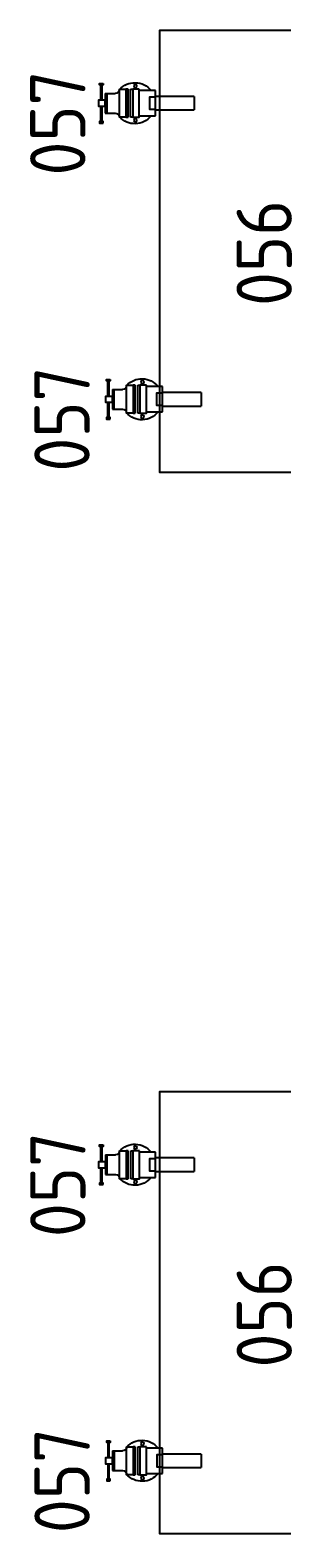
# Model space of a CAD drawing. Header units: millimetres. Extents: x 18768 to 1484868, y -11027 to 520152.
# Drawn here: x 1378164 to 1379301, y 250860 to 257660 of the extents above; entities that cross this region are included whole.
import ezdxf
from ezdxf.enums import TextEntityAlignment as Align

# ---------------------------------------------------------------- set-up
doc = ezdxf.new("R2010")
doc.units = ezdxf.units.MM
doc.layers.add('L025-TEXTO', color=7, linetype='Continuous')
doc.layers.add('L035-ARRANJO-EXISTENTE', color=180, linetype='Continuous')
doc.styles.add('ISO-CP--25', font='isocp.shx', dxfattribs={"height": 250})

# ---------------------------------------------------------------- blocks, each defined once
blk = doc.blocks.new('BL_SENAI_id9310100290')
at = {"layer": 'L035-ARRANJO-EXISTENTE', "color": 0}
for p, q in [((-340.2, 112.3), (-340.2, 226.9)), ((-340.2, 226.9), (-271.9, 226.9)), ((-228.5, 233.1), (-238.2, 233.1)), ((-238.2, 219.4), (-238.2, 106.1)), ((-228.5, 106.1), (-228.5, 233.1)), ((-217.2, 106.1), (-217.2, 233.1)), ((-217.2, 233.1), (-207.4, 233.1)), ((-207.4, 219.4), (-207.4, 106.1)), ((-113.8, 214.1), (-159.2, 214.1)), ((-121.2, 214.1), (-121.2, 125)), ((-113.8, 214.1), (-113.8, 125)), ((-515.2, 200.2), (-515.2, 138.9)), ((-515.2, 200.2), (-340.2, 200.2)), ((-340.2, 138.9), (-515.2, 138.9)), ((-178.1, 144.2), (-178.1, 194.9)), ((-271.9, 112.3), (-340.2, 112.3)), ((-238.2, 106.1), (-228.5, 106.1)), ((-207.4, 106.1), (-217.2, 106.1)), ((-113.8, 125), (-159.2, 125))]:
    blk.add_line(p, q, dxfattribs=at)
for points in [[(-267.5, 233.1), (-238.2, 233.1), (-238.2, 106.1), (-267.5, 106.1)], [(-178.1, 233.1), (-207.4, 233.1), (-207.4, 106.1), (-178.1, 106.1)], [(-103.8, 259.2), (-103.8, 252.4), (-88.1, 252.4), (-88.1, 259.2)], [(-340.2, 142.5), (-340.2, 196.6), (-314, 196.6), (-314, 142.5)], [(-113.8, 156.2), (-113.8, 182.6), (-82.7, 182.6), (-82.7, 156.2)], [(-103.8, 79.5), (-103.8, 86.4), (-88.1, 86.4), (-88.1, 79.5)]]:
    blk.add_lwpolyline(points, close=True, dxfattribs=at)
for points in [[(-99.4, 182.6), (-99.4, 252.4), (-92.5, 252.4), (-92.5, 182.6)], [(-92.5, 156.2), (-92.5, 86.4), (-99.4, 86.4), (-99.4, 156.2)]]:
    blk.add_lwpolyline(points, dxfattribs=at)
for centre in [(-249.6, 247.5), (-249.6, 91.6)]:
    blk.add_circle(centre, 7.45, dxfattribs=at)
for centre, radius, start, end in [((-247.4, 169.6), 92.8, 41.73855, 141.87067), ((-271.9, 231.2), 4.33, 270, 0), ((-159.2, 233.1), 19, 180, 270), ((-247.4, 169.6), 92.8, 218.12933, 318.26145), ((-271.9, 107.9), 4.33, 0, 90), ((-159.2, 106.1), 19, 90, 180)]:
    blk.add_arc(centre, radius, start, end, dxfattribs=at)
at = {"layer": 'L025-TEXTO', "style": 'ISO-CP--25'}
blk.add_attdef('rmp_mt_codmaterial', (15, 15), '', height=40, dxfattribs=at)
at = {"layer": 'L025-TEXTO', "style": 'ISO-CP--25', "flags": 1}
for tag in ['rmp_mt_nomeunid', 'rmp_mt_potencia', 'rmp_mt_cod']:
    blk.add_attdef(tag, (15, 15), '', height=40, dxfattribs=at)
blk = doc.blocks.new('BL_SENAI_id9320240650')
at = {"layer": 'L035-ARRANJO-EXISTENTE', "color": 0}
blk.add_lwpolyline([(-595.4, 399.1), (-595.4, -250.9), (1404.6, -250.9), (1404.6, 399.1)], close=True, dxfattribs=at)
at = {"layer": 'L025-TEXTO', "style": 'ISO-CP--25'}
blk.add_attdef('rmp_mt_codmaterial', (15, 15), '', height=40, dxfattribs=at)
at = {"layer": 'L025-TEXTO', "style": 'ISO-CP--25', "flags": 1}
for tag in ['rmp_mt_nomeunid', 'rmp_mt_potencia', 'rmp_mt_cod']:
    blk.add_attdef(tag, (15, 15), '', height=40, dxfattribs=at)

msp = doc.modelspace()

# ---------------------------------------------------------------- block references
at = {"layer": 'L035-ARRANJO-EXISTENTE'}
ref = msp.add_blockref('BL_SENAI_id9320240650', (1379000.601, 256255.374), dxfattribs=dict(at, xscale=-1, rotation=270))
ref.add_attrib('rmp_mt_codmaterial', '056', dxfattribs={"layer": 'L025-TEXTO', "height": 250, "rotation": 90, "style": 'ISO-CP--25'}).set_placement((1379346.322, 256652.313), align=Align.CENTER)
ref = msp.add_blockref('BL_SENAI_id9310100290', (1378389.513, 257159.812), dxfattribs=dict(at, xscale=-1))
ref.add_attrib('rmp_mt_codmaterial', '057', dxfattribs={"layer": 'L025-TEXTO', "height": 250, "rotation": 90, "style": 'ISO-CP--25'}).set_placement((1378413.737, 257239.343), align=Align.CENTER)
ref = msp.add_blockref('BL_SENAI_id9310100290', (1378421.513, 255821.072), dxfattribs=dict(at, xscale=-1))
ref.add_attrib('rmp_mt_codmaterial', '057', dxfattribs={"layer": 'L025-TEXTO', "height": 250, "rotation": 90, "style": 'ISO-CP--25'}).set_placement((1378432.771, 255900.603), align=Align.CENTER)
ref = msp.add_blockref('BL_SENAI_id9320240650', (1379000.92, 251455.371), dxfattribs=dict(at, xscale=-1, rotation=270))
ref.add_attrib('rmp_mt_codmaterial', '056', dxfattribs={"layer": 'L025-TEXTO', "height": 250, "rotation": 90, "style": 'ISO-CP--25'}).set_placement((1379346.641, 251852.309), align=Align.CENTER)
ref = msp.add_blockref('BL_SENAI_id9310100290', (1378389.832, 252359.808), dxfattribs=dict(at, xscale=-1))
ref.add_attrib('rmp_mt_codmaterial', '057', dxfattribs={"layer": 'L025-TEXTO', "height": 250, "rotation": 90, "style": 'ISO-CP--25'}).set_placement((1378414.056, 252439.339), align=Align.CENTER)
ref = msp.add_blockref('BL_SENAI_id9310100290', (1378421.832, 251021.068), dxfattribs=dict(at, xscale=-1))
ref.add_attrib('rmp_mt_codmaterial', '057', dxfattribs={"layer": 'L025-TEXTO', "height": 250, "rotation": 90, "style": 'ISO-CP--25'}).set_placement((1378433.09, 251100.599), align=Align.CENTER)

doc.saveas('drawing.dxf')
